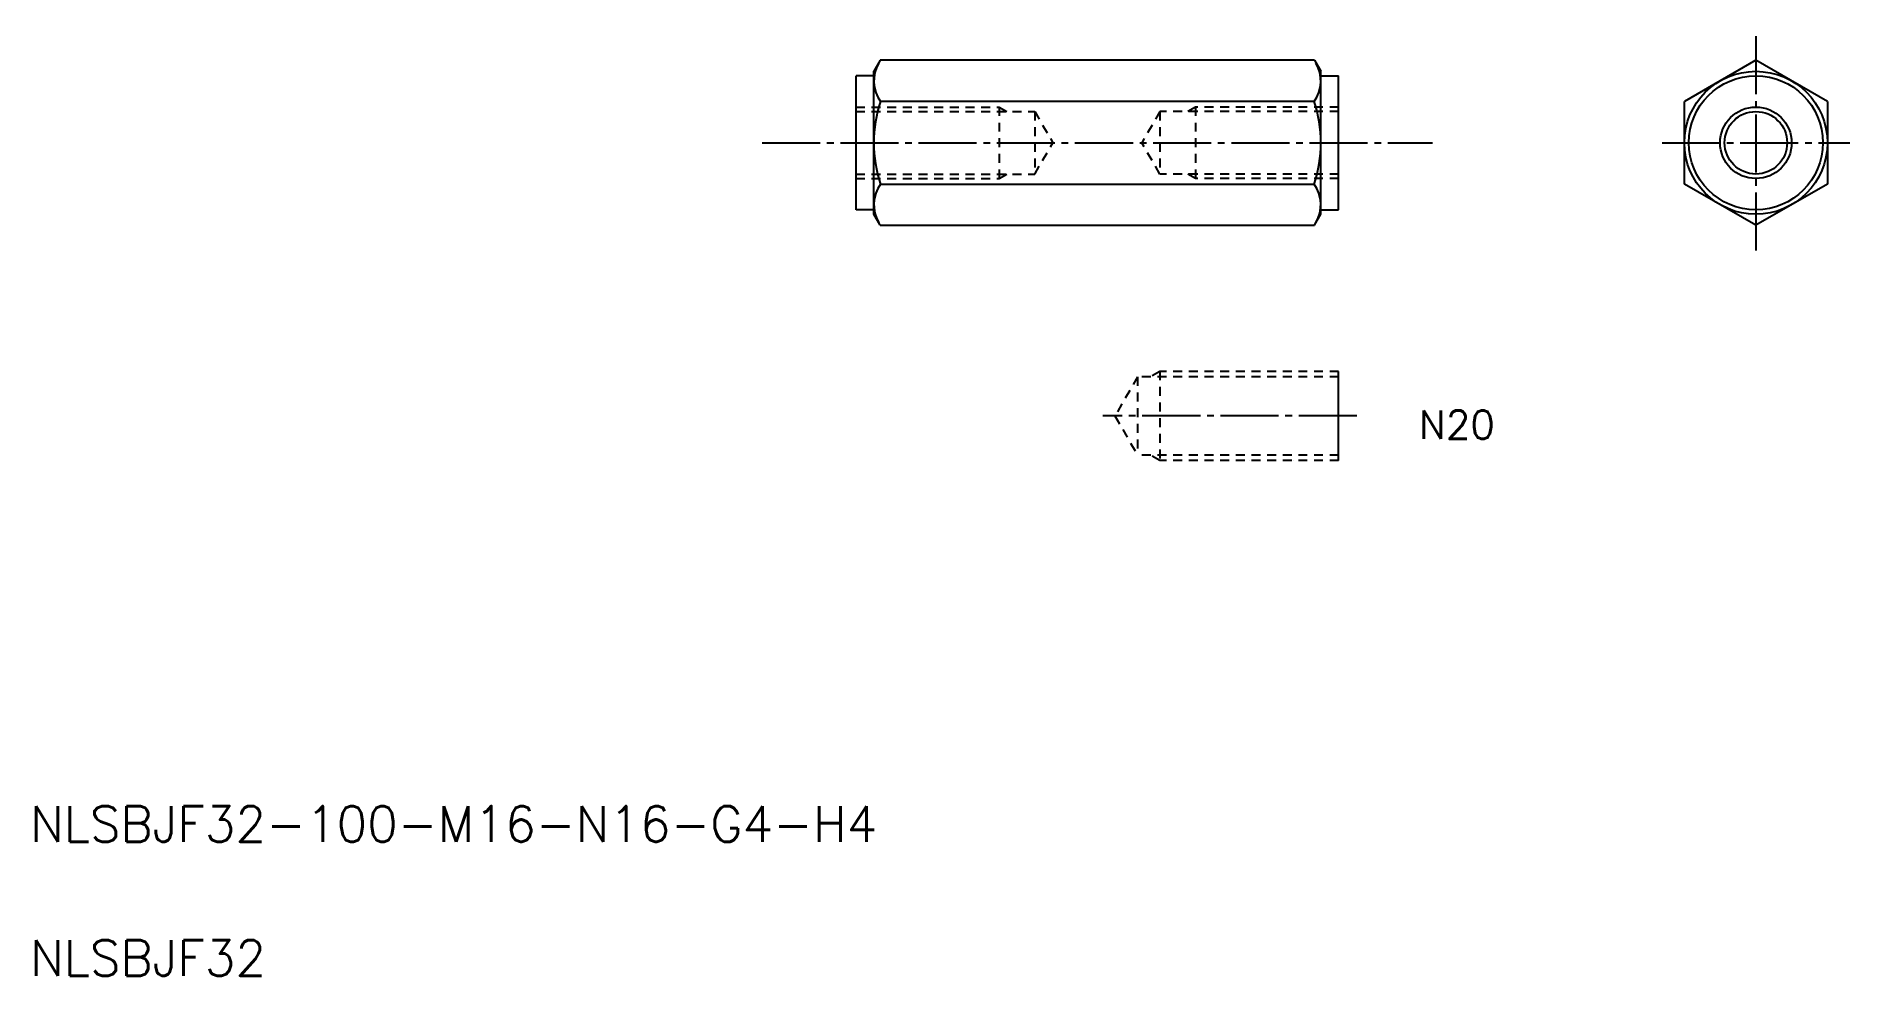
# Model space of a CAD drawing. Extents: x 21 to 427, y 20 to 230.
import ezdxf

# ---------------------------------------------------------------- set-up
doc = ezdxf.new("R2010")
doc.units = 0
doc.linetypes.add('CENTER', pattern=[17.5, 13, -1.5, 1.5, -1.5])
doc.linetypes.add('DASHED', pattern=[3.5, 2, -1.5])
doc.layers.get('0').update_dxf_attribs({"linetype": 'CONTINUOUS'})
doc.layers.add('CENTER', color=1, linetype='CENTER')
doc.styles.get("Standard").update_dxf_attribs({"font": 'txt', "height": 6.4, "bigfont": 'BIGFONT'})

msp = doc.modelspace()

# ---------------------------------------------------------------- linework, layer by layer
at = {"color": 7, "linetype": 'CONTINUOUS'}
for p, q in [((210.25, 224.99), (208.82, 222.52)), ((307.4, 224.99), (210.25, 224.99)), ((307.4, 224.99), (308.82, 222.52)), ((406.2, 224.99), (390.2, 215.75)), ((422.2, 215.75), (406.2, 224.99)), ((208.82, 221.52), (204.82, 221.52)), ((204.82, 191.52), (204.82, 221.52)), ((208.82, 190.52), (208.82, 222.52)), ((308.82, 190.52), (308.82, 222.52)), ((308.82, 221.52), (312.82, 221.52)), ((312.82, 191.52), (312.82, 221.52)), ((307.36, 215.75), (210.29, 215.75)), ((390.2, 197.28), (390.2, 215.75)), ((422.2, 215.75), (422.2, 197.28)), ((210.29, 197.28), (307.36, 197.28)), ((406.2, 188.04), (390.2, 197.28)), ((422.2, 197.28), (406.2, 188.04)), ((208.82, 191.52), (204.82, 191.52)), ((308.82, 191.52), (312.82, 191.52)), ((210.25, 188.04), (208.82, 190.52)), ((210.25, 188.04), (307.4, 188.04)), ((307.4, 188.04), (308.82, 190.52)), ((312.82, 135.34), (312.82, 155.34))]:
    msp.add_line(p, q, dxfattribs=at)
at = {"color": 3, "linetype": 'DASHED'}
for p, q in [((204.82, 214.52), (236.82, 214.52)), ((204.82, 213.52), (244.82, 213.52)), ((236.82, 214.52), (236.82, 198.52)), ((244.82, 213.52), (244.82, 199.52)), ((244.82, 213.52), (248.87, 206.52)), ((272.82, 213.52), (268.78, 206.52)), ((272.82, 213.52), (272.82, 199.52)), ((312.82, 213.52), (272.82, 213.52)), ((280.82, 214.52), (280.82, 198.52)), ((312.82, 214.52), (280.82, 214.52)), ((244.82, 199.52), (248.87, 206.52)), ((272.82, 199.52), (268.78, 206.52)), ((204.82, 199.52), (244.82, 199.52)), ((312.82, 199.52), (272.82, 199.52)), ((204.82, 198.52), (236.82, 198.52)), ((312.82, 198.52), (280.82, 198.52)), ((272.82, 155.34), (270.66, 154.09)), ((312.82, 155.34), (272.82, 155.34)), ((272.82, 155.34), (272.82, 135.34)), ((267.82, 154.09), (262.77, 145.34)), ((312.82, 154.09), (267.82, 154.09)), ((267.82, 154.09), (267.82, 136.59)), ((262.77, 145.34), (267.82, 136.59)), ((312.82, 136.59), (267.82, 136.59)), ((272.82, 135.34), (270.66, 136.59)), ((312.82, 135.34), (272.82, 135.34))]:
    msp.add_line(p, q, dxfattribs=at)
at = {"color": 3}
for p, q in [((236.82, 214.52), (238.56, 213.52)), ((280.82, 214.52), (279.09, 213.52)), ((236.82, 198.52), (238.56, 199.52)), ((280.82, 198.52), (279.09, 199.52))]:
    msp.add_line(p, q, dxfattribs=at)
for p, q in [((292.82, 135.34), (292.82, 135.34)), ((302.82, 135.34), (302.82, 135.34))]:
    msp.add_line(p, q)
at = {"color": 7, "linetype": 'CONTINUOUS'}
for radius in [16, 15, 7]:
    msp.add_circle((406.2, 206.52), radius, dxfattribs=at)
at = {"color": 3, "linetype": 'CONTINUOUS'}
msp.add_circle((406.2, 206.52), 8, dxfattribs=at)
at = {"color": 7, "linetype": 'CONTINUOUS'}
for centre, radius, start, end in [((216.82, 220.37), 8, 150, 215.2644), ((300.82, 220.37), 8, 324.7356, 30), ((238.62, 206.52), 29.8, 161.9403, 198.0597), ((279.03, 206.52), 29.8, 341.9403, 18.0597), ((216.82, 192.66), 8, 144.7356, 210), ((300.82, 192.66), 8, 330, 35.2644)]:
    msp.add_arc(centre, radius, start, end, dxfattribs=at)
at = {"layer": 'CENTER', "color": 1, "linetype": 'CENTER'}
for p, q in [((406.2, 230.37), (406.2, 181.6)), ((183.82, 206.52), (333.82, 206.52)), ((385.2, 206.52), (427.2, 206.52)), ((316.89, 145.34), (260.04, 145.34))]:
    msp.add_line(p, q, dxfattribs=at)

# ---------------------------------------------------------------- texts
at = {"color": 7, "linetype": 'CONTINUOUS'}
for s, height, p in [('N20', 6.4, (330.79, 140.19)), ('NLSBJF32-100-M16-N16-G4-H4', 8, (20, 50)), ('NLSBJF32', 8, (20, 20))]:
    msp.add_text(s, height=height, dxfattribs=at).set_placement(p)

doc.saveas('drawing.dxf')
